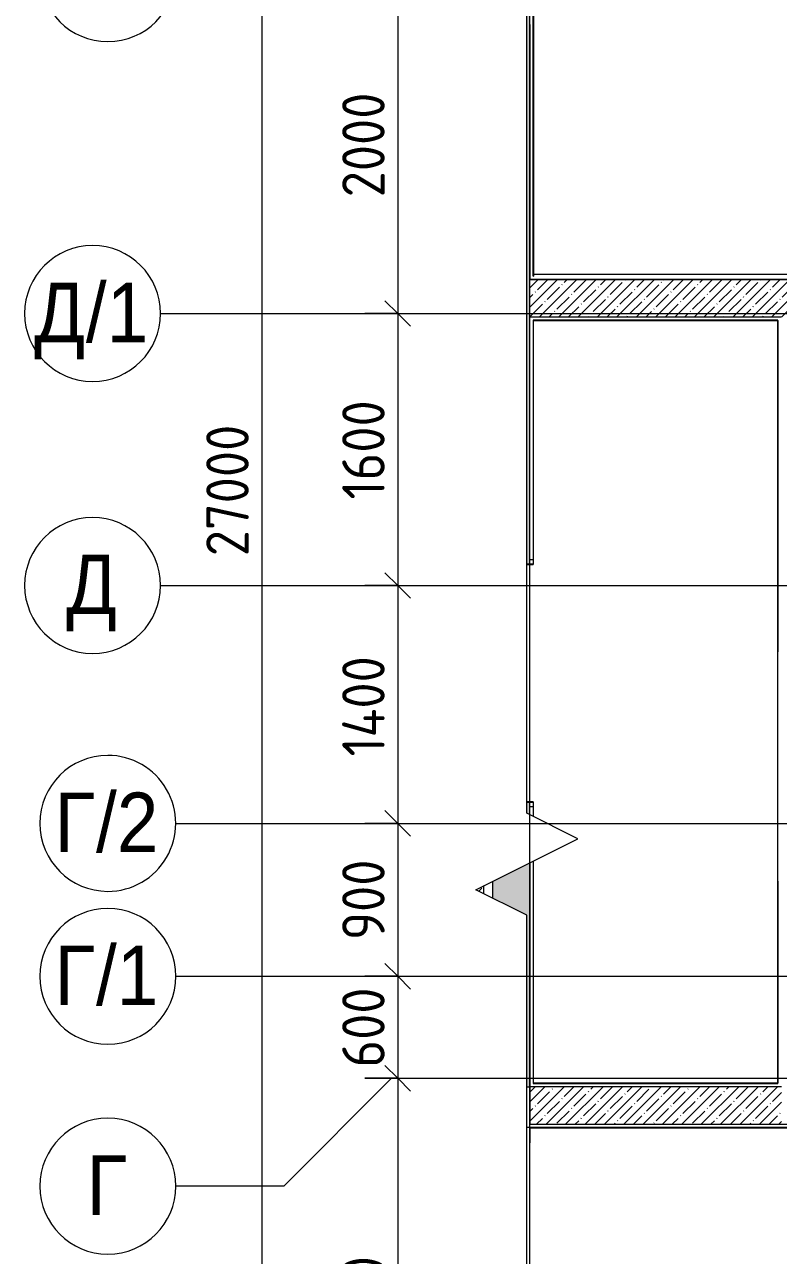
# Model space of a CAD drawing. Header units: millimetres. Extents: x -7229 to 200285, y -8553 to 29000.
# Drawn here: x 131943 to 136378, y 9458 to 16700 of the extents above; entities that cross this region are included whole.
import ezdxf

# ---------------------------------------------------------------- set-up
doc = ezdxf.new("R2010")
doc.units = ezdxf.units.MM
doc.linetypes.add('Осевая', pattern=[15875, 3175, -2381.25, 7937.5, -2381.25])
for name, color, linetype, lineweight in [('A-ANNO-DIMS', 7, 'Continuous', 9), ('A-ANNO-DIMS-100', 7, 'Continuous', 9), ('A-DETL-GENF', 7, 'Continuous', 9), ('I-WALL-7', 7, 'Continuous', 9), ('S-STRS-MBND-2', 7, 'Continuous', 9), ('Оси', 7, 'Continuous', 9), ('Оси-1', 7, 'Continuous', 20), ('Оси-2', 7, 'Осевая', 9)]:
    doc.layers.add(name, color=color, linetype=linetype, lineweight=lineweight)
doc.layers.add('A-FLOR-3', color=7, linetype='Continuous', lineweight=9, true_color=0xaaaaaa)
doc.styles.add('Arial_1', font='arial.ttf', dxfattribs={"width": 0.9, "height": 350})
doc.styles.add('ISOCPEUR_1', font='isocpeur.ttf', dxfattribs={"width": 0.9, "height": 250})
doc.dimstyles.new('ISO-2_5_0_9К_БОЛЬШОЙ', dxfattribs={"dimscale": 304.8, "dimtxt": 248.995294, "dimasz": 0.492126, "dimexe": 0.393701, "dimexo": 0.984252, "dimgap": 0, "dimtad": 1, "dimdec": 0, "dimrnd": 10, "dimzin": 0, "dimdsep": 46, "dimtxsty": 'ISOCPEUR_1', "dimblk1": 'OBLIQUE', "dimblk2": 'OBLIQUE', "dimsah": 1, "dimcen": 0.09, "dimdle": 0.393701, "dimazin": 0, "dimtfac": 1, "dimtdec": 4, "dimtix": 1, "dimtmove": 0, "dimatfit": 3, "dimfxl": 1, "dimtvp": 1, "dimtolj": 1, "dimtzin": 0, "dimarcsym": 2})
doc.dimstyles.new('ISO-2_5_0_9К_БОЛЬШОЙ_1', dxfattribs={"dimscale": 304.8, "dimtxt": 248.995294, "dimasz": 0.492126, "dimexe": 0.393701, "dimexo": 0.984252, "dimgap": 0, "dimtad": 1, "dimdec": 0, "dimrnd": 10, "dimzin": 0, "dimdsep": 46, "dimtxsty": 'ISOCPEUR_1', "dimblk1": 'OBLIQUE', "dimblk2": 'OBLIQUE', "dimsah": 1, "dimcen": 0.09, "dimdle": 0.393701, "dimazin": 0, "dimtfac": 1, "dimtdec": 4, "dimtix": 1, "dimtmove": 2, "dimatfit": 3, "dimfxl": 1, "dimtvp": 1, "dimtolj": 1, "dimtzin": 0, "dimarcsym": 2})
pattern_1 = [(45, (96155.96, 0), (-57.02463, 57.02463), []), (45, (96212.986, 0), (-57.02463, 57.02463), [100.806, -20.161, 3.353, -16.808])]

# ---------------------------------------------------------------- blocks, each defined once
blk = doc.blocks.new('DET_L_Линия разрыва - М100-30654842-План монтажа зашивок 1 этажа  в осях 12-23 лист 1')
at = {"layer": 'A-DETL-GENF'}
for p, q in [((11889.9, 300), (11739.9, 0)), ((12189.9, -300), (11889.9, 300)), ((11739.9, 0), (0, 0)), ((12339.9, 0), (12189.9, -300)), ((24079.7, 0), (12339.9, 0))]:
    blk.add_line(p, q, dxfattribs=at)
blk = doc.blocks.new('Ось сетки - D8-29747960-План монтажа зашивок 1 этажа  в осях 12-23 лист 1')
at = {"layer": 'Оси-1'}
for start, end in [(360, 180), (180, 360)]:
    blk.add_arc((0, 0), 4, start, end, dxfattribs=at)
blk = doc.blocks.new('DIMBLOCK23-План монтажа зашивок 1 этажа  в осях 12-23 лист 1')
at = {"layer": 'A-ANNO-DIMS-100', "lineweight": 20}
for p, q in [((134138.1, 17000), (134063.1, 17075)), ((134138.1, 17000), (134213.1, 16925)), ((134138.1, 15000), (134063.1, 15075)), ((134138.1, 15000), (134213.1, 14925))]:
    blk.add_line(p, q, dxfattribs=at)
at = {"layer": 'A-ANNO-DIMS-100'}
for p, q in [((133944.2, 17000), (134258.1, 17000)), ((134138.1, 17000), (133944.2, 17000)), ((134138.1, 17000), (134138.1, 15000)), ((133944.2, 15000), (134258.1, 15000)), ((134138.1, 15000), (133944.2, 15000))]:
    blk.add_line(p, q, dxfattribs=at)
at = {"layer": 'A-ANNO-DIMS-100', "color": 0, "insert": (133811.5, 15684), "char_height": 250, "width": 758.478, "attachment_point": 1, "rotation": 90, "line_spacing_factor": 1.149209, "style": 'ISOCPEUR_1'}
blk.add_mtext('2000', dxfattribs=at)
blk = doc.blocks.new('_Oblique')
at = {"color": 0, "linetype": 'ByBlock', "lineweight": -2}
blk.add_line((-0.5, -0.5), (0.5, 0.5), dxfattribs=at)
blk = doc.blocks.new('DIMBLOCK24-План монтажа зашивок 1 этажа  в осях 12-23 лист 1')
at = {"layer": 'A-ANNO-DIMS-100', "lineweight": 20}
for p, q in [((134138.1, 15000), (134063.1, 15075)), ((134138.1, 15000), (134213.1, 14925)), ((134138.1, 13400), (134063.1, 13475)), ((134138.1, 13400), (134213.1, 13325))]:
    blk.add_line(p, q, dxfattribs=at)
at = {"layer": 'A-ANNO-DIMS-100'}
for p, q in [((133944.2, 15000), (134258.1, 15000)), ((134138.1, 15000), (133944.2, 15000)), ((134138.1, 15000), (134138.1, 13400)), ((133944.2, 13400), (134258.1, 13400)), ((134138.1, 13400), (133944.2, 13400))]:
    blk.add_line(p, q, dxfattribs=at)
at = {"layer": 'A-ANNO-DIMS-100', "color": 0, "insert": (133811.5, 13905.5), "char_height": 250, "width": 706.764, "attachment_point": 1, "rotation": 90, "line_spacing_factor": 1.149209, "style": 'ISOCPEUR_1'}
blk.add_mtext('1600', dxfattribs=at)
blk = doc.blocks.new('DIMBLOCK25-План монтажа зашивок 1 этажа  в осях 12-23 лист 1')
at = {"layer": 'A-ANNO-DIMS-100', "lineweight": 20}
for p, q in [((134138.1, 13400), (134063.1, 13475)), ((134138.1, 13400), (134213.1, 13325)), ((134138.1, 12000), (134063.1, 12075)), ((134138.1, 12000), (134213.1, 11925))]:
    blk.add_line(p, q, dxfattribs=at)
at = {"layer": 'A-ANNO-DIMS-100'}
for p, q in [((133944.2, 13400), (134258.1, 13400)), ((134138.1, 13400), (133944.2, 13400)), ((134138.1, 13400), (134138.1, 12000)), ((133944.2, 12000), (134258.1, 12000)), ((134138.1, 12000), (133944.2, 12000))]:
    blk.add_line(p, q, dxfattribs=at)
at = {"layer": 'A-ANNO-DIMS-100', "color": 0, "insert": (133811.5, 12393.5), "char_height": 250, "width": 735.494, "attachment_point": 1, "rotation": 90, "line_spacing_factor": 1.149209, "style": 'ISOCPEUR_1'}
blk.add_mtext('1400', dxfattribs=at)
blk = doc.blocks.new('DIMBLOCK26-План монтажа зашивок 1 этажа  в осях 12-23 лист 1')
at = {"layer": 'A-ANNO-DIMS-100', "lineweight": 20}
for p, q in [((134138.1, 12000), (134063.1, 12075)), ((134138.1, 12000), (134213.1, 11925)), ((134138.1, 11100), (134063.1, 11175)), ((134138.1, 11100), (134213.1, 11025))]:
    blk.add_line(p, q, dxfattribs=at)
at = {"layer": 'A-ANNO-DIMS-100'}
for p, q in [((133944.2, 12000), (134258.1, 12000)), ((134138.1, 12000), (133944.2, 12000)), ((134138.1, 12000), (134138.1, 11100)), ((133944.2, 11100), (134258.1, 11100)), ((134138.1, 11100), (133944.2, 11100))]:
    blk.add_line(p, q, dxfattribs=at)
at = {"layer": 'A-ANNO-DIMS-100', "color": 0, "insert": (133811.5, 11313), "char_height": 250, "width": 568.858, "attachment_point": 1, "rotation": 90, "line_spacing_factor": 1.149209, "style": 'ISOCPEUR_1'}
blk.add_mtext('900', dxfattribs=at)
blk = doc.blocks.new('DIMBLOCK27-План монтажа зашивок 1 этажа  в осях 12-23 лист 1')
at = {"layer": 'A-ANNO-DIMS-100', "lineweight": 20}
for p, q in [((134138.1, 11100), (134063.1, 11175)), ((134138.1, 11100), (134213.1, 11025)), ((134138.1, 10500), (134063.1, 10575)), ((134138.1, 10500), (134213.1, 10425))]:
    blk.add_line(p, q, dxfattribs=at)
at = {"layer": 'A-ANNO-DIMS-100'}
for p, q in [((133944.2, 11100), (134258.1, 11100)), ((134138.1, 11100), (133944.2, 11100)), ((134138.1, 11100), (134138.1, 10500)), ((133944.2, 10500), (134258.1, 10500)), ((134138.1, 10500), (133944.2, 10500))]:
    blk.add_line(p, q, dxfattribs=at)
at = {"layer": 'A-ANNO-DIMS-100', "color": 0, "insert": (133811.5, 10563), "char_height": 250, "width": 568.858, "attachment_point": 1, "rotation": 90, "line_spacing_factor": 1.149209, "style": 'ISOCPEUR_1'}
blk.add_mtext('600', dxfattribs=at)
blk = doc.blocks.new('DIMBLOCK28-План монтажа зашивок 1 этажа  в осях 12-23 лист 1')
at = {"layer": 'A-ANNO-DIMS-100', "lineweight": 20}
for p, q in [((134138.1, 10500), (134063.1, 10575)), ((134138.1, 10500), (134213.1, 10425)), ((134138.1, 7800), (134063.1, 7875)), ((134138.1, 7800), (134213.1, 7725))]:
    blk.add_line(p, q, dxfattribs=at)
at = {"layer": 'A-ANNO-DIMS-100'}
for p, q in [((133944.2, 10500), (134258.1, 10500)), ((134138.1, 10500), (133944.2, 10500)), ((134138.1, 10500), (134138.1, 7800)), ((133944.2, 7800), (134258.1, 7800)), ((134138.1, 7800), (133944.2, 7800))]:
    blk.add_line(p, q, dxfattribs=at)
at = {"layer": 'A-ANNO-DIMS-100', "color": 0, "insert": (133811.5, 8834), "char_height": 250, "width": 758.478, "attachment_point": 1, "rotation": 90, "line_spacing_factor": 1.149209, "style": 'ISOCPEUR_1'}
blk.add_mtext('2700', dxfattribs=at)
blk = doc.blocks.new('DIMBLOCK31-План монтажа зашивок 1 этажа  в осях 12-23 лист 1')
at = {"layer": 'A-ANNO-DIMS-100'}
for p, q in [((133338.1, 27120), (133338.1, -120)), ((133144.2, 27000), (133458.1, 27000)), ((133338.1, 27000), (133144.2, 27000)), ((133144.2, 0), (133458.1, 0)), ((133338.1, 0), (133144.2, 0))]:
    blk.add_line(p, q, dxfattribs=at)
at = {"layer": 'A-ANNO-DIMS-100', "lineweight": 20}
for p, q in [((133338.1, 27000), (133263.1, 27075)), ((133338.1, 27000), (133413.1, 26925)), ((133338.1, 0), (133263.1, 75)), ((133338.1, 0), (133413.1, -75))]:
    blk.add_line(p, q, dxfattribs=at)
at = {"layer": 'A-ANNO-DIMS-100', "color": 0, "insert": (133011.5, 13572), "char_height": 250, "width": 948.097, "attachment_point": 1, "rotation": 90, "line_spacing_factor": 1.149209, "style": 'ISOCPEUR_1'}
blk.add_mtext('27000', dxfattribs=at)

msp = doc.modelspace()

# ---------------------------------------------------------------- hatches: boundary and pattern name
at = {"layer": 'I-WALL-7'}
h = msp.add_hatch(dxfattribs=at)
h.set_pattern_fill('FP_117', color=256, style=0, pattern_type=2)
h.set_pattern_definition(pattern_1)
h.paths.add_polyline_path([(134916, 10450), (134916, 11768.5), (134696, 11658.5), (134696, 11561.2), (134898.6, 11459.9), (134898.6, 10450)])
h.paths.add_polyline_path([(134916, 12051.2), (134916, 12125), (134898.6, 12125), (134898.6, 12059.9)])
h.paths.add_polyline_path([(134910.4, 13525), (134916, 13525), (134916, 21575.3), (134898.6, 21575.3), (134898.6, 13525)])
h.paths.add_polyline_path([(134916, 22975.3), (134916, 23420.3), (134898.6, 23420.3), (134898.6, 22975.3)])
h = msp.add_hatch(dxfattribs=at)
h.set_pattern_fill('FP_117', color=256, style=0, pattern_type=2)
h.set_pattern_definition(pattern_1)
h.paths.add_polyline_path([(134916, 14980), (138536, 14980), (138536, 15200), (134916, 15200), (134916, 15192.7)])
h = msp.add_hatch(dxfattribs=at)
h.set_pattern_fill('FP_117', color=256, style=0, pattern_type=2)
h.set_pattern_definition(pattern_1)
h.paths.add_polyline_path([(134646, 11586.2), (134646, 11633.5), (134598.6, 11609.9)])
h = msp.add_hatch(dxfattribs=at)
h.set_pattern_fill('FP_117', color=256, style=0, pattern_type=2)
h.set_pattern_definition(pattern_1)
h.paths.add_polyline_path([(136396, 10230), (136396, 10450), (134916, 10450), (134916, 10230), (136376, 10230)])

# ---------------------------------------------------------------- linework, layer by layer
at = {"layer": 'A-FLOR-3'}
for p, q in [((136376, 14960), (134936, 14960)), ((134936, 13550), (134916, 13550)), ((136376, 11660), (136376, 13010)), ((134916, 12100), (134936, 12100)), ((134936, 11778.5), (134936, 10470)), ((134936, 10470), (136376, 10470)), ((134916, 10210), (134898.6, 10210))]:
    msp.add_line(p, q, dxfattribs=at)
at = {"layer": 'I-WALL-7'}
for p, q in [((134916, 15200), (134916, 21520.3)), ((134936, 15220.5), (134936, 21575.3)), ((134937, 21575.3), (134937, 15220.5)), ((138295, 15230), (134936, 15230)), ((134936, 15220.5), (134937, 15220.5)), ((134937, 15231), (138295, 15231)), ((138316, 15200), (134916, 15200)), ((134916, 13525), (134916, 14980)), ((134916, 14980), (136396, 14980)), ((134936, 14960), (134936, 13524)), ((134937, 14959), (136375, 14959)), ((134937, 13525), (134937, 14959)), ((136375, 14959), (136375, 13010)), ((136376, 13010), (136376, 14960)), ((134937, 13525), (134898.6, 13525)), ((134898.6, 13524), (134936, 13524)), ((136375, 13010), (136376, 13010)), ((134936, 12126), (134898.6, 12126)), ((134898.6, 12125), (134937, 12125)), ((134916, 12051.2), (134916, 12125)), ((134936, 12126), (134936, 12041.2)), ((134937, 12040.7), (134937, 12125)), ((134916, 11768.5), (134916, 10230)), ((134937, 10471), (134937, 11779)), ((136376, 11660), (136375, 11660)), ((136375, 11660), (136375, 10471)), ((136376, 10470), (136376, 11660)), ((134646, 11586.2), (134646, 11633.5)), ((134696, 11658.5), (134696, 11561.2)), ((134898.6, 10450), (134916, 10450)), ((136396, 10450), (134916, 10450)), ((136375, 10471), (134937, 10471)), ((134916, 10230), (138536, 10230)), ((138556, 10210), (134916, 10210)), ((134916, 10210), (134916, 10120)), ((134917, 10209), (138557, 10209)), ((134917, 10120), (134917, 10209)), ((134916, 10120), (134917, 10120))]:
    msp.add_line(p, q, dxfattribs=at)
at = {"layer": 'S-STRS-MBND-2'}
for p, q in [((134916, 16700), (134916, 15200)), ((134916, 15200), (138316, 15200))]:
    msp.add_line(p, q, dxfattribs=at)
at = {"layer": 'Оси'}
for p, q in [((134916, 12700), (134916, 15200)), ((132742.6, 15000), (135242.6, 15000)), ((132742.6, 13400), (135242.6, 13400)), ((132832.1, 12000), (135332.1, 12000)), ((132832.1, 11100), (135332.1, 11100)), ((134102.1, 10500), (133467.1, 9865)), ((134102.1, 10500), (136602.1, 10500)), ((133467.1, 9865), (132832.1, 9865))]:
    msp.add_line(p, q, dxfattribs=at)
at = {"layer": 'Оси-2'}
for p, q in [((135242.6, 15000), (177756, 15000)), ((135242.6, 13400), (177756, 13400)), ((134916, 593.7), (134916, 12700)), ((135332.1, 12000), (138916, 12000)), ((135332.1, 11100), (178356, 11100))]:
    msp.add_line(p, q, dxfattribs=at)

# ---------------------------------------------------------------- block references
at = {"layer": 'A-DETL-GENF', "rotation": 270.0000000000003}
msp.add_blockref('DET_L_Линия разрыва - М100-30654842-План монтажа зашивок 1 этажа  в осях 12-23 лист 1', (134898.6, 23799.7), dxfattribs=at)
at = {"layer": 'Оси-1', "xscale": 99.99999999999993, "yscale": 99.99999999999993, "zscale": 99.99999999999993}
for p, rotation in [((132432.1, 17000), 269.9999999999994), ((132342.6, 15000), 269.9999999999994), ((132342.6, 13400), 269.9999999999994), ((132432.1, 12000), 269.9999999999995), ((132432.1, 11100), 269.9999999999994), ((132432.1, 9865), 269.9999999999994)]:
    msp.add_blockref('Ось сетки - D8-29747960-План монтажа зашивок 1 этажа  в осях 12-23 лист 1', p, dxfattribs=dict(at, rotation=rotation))

# ---------------------------------------------------------------- texts
at = {"layer": 'Оси', "char_height": 350, "attachment_point": 1, "style": 'Arial_1'}
for s, insert, width in [('\\fArial|b0|i0|c204|p34|;\\W.9;Д', (131999.5, 15181), 367.975), ('/1', (132303.1, 15181), 454.557), ('\\fArial|b0|i0|c204|p34|;\\W.9;Д', (132187.1, 13581), 367.975), ('\\fArial|b0|i0|c204|p34|;\\W.9;Г', (132118.7, 12181), 295.823), ('/2', (132362.8, 12181), 454.557), ('/1', (132362.8, 11281), 454.557), ('\\fArial|b0|i0|c204|p34|;\\W.9;Г', (132118.7, 11281), 295.823), ('\\fArial|b0|i0|c204|p34|;\\W.9;Г', (132306.3, 10046), 295.823)]:
    msp.add_mtext(s, dxfattribs=dict(at, insert=insert, width=width))

# ---------------------------------------------------------------- dimensions: what is measured, and where the dimension line sits
at = {"layer": 'A-ANNO-DIMS'}
dim = msp.add_linear_dim(base=(133338.1, 0), p1=(133444.2, 27000), p2=(133444.2, 0), angle=90, dimstyle='ISO-2_5_0_9К_БОЛЬШОЙ_1', override={"dimpost": '<>', "dimfxl": 26999.999823}, dxfattribs=at)
dim.commit()
dim.dimension.update_dxf_attribs({"geometry": 'DIMBLOCK31-План монтажа зашивок 1 этажа  в осях 12-23 лист 1', "text_midpoint": (133178.2, 14046), "dimtype": 160, "text_rotation": 90})
for base, p1, p2, override, picture, middle in [((134138.1, 15000), (134244.2, 17000), (134244.2, 15000), {"dimpost": '<>', "dimfxl": 2000.000075}, 'DIMBLOCK23-План монтажа зашивок 1 этажа  в осях 12-23 лист 1', (134013.1, 16000)), ((134138.1, 13400), (134244.2, 15000), (134244.2, 13400), {"dimpost": '<>', "dimfxl": 1600}, 'DIMBLOCK24-План монтажа зашивок 1 этажа  в осях 12-23 лист 1', (134013.1, 14200)), ((134138.1, 12000), (134244.2, 13400), (134244.2, 12000), {"dimpost": '<>', "dimfxl": 1399.999995}, 'DIMBLOCK25-План монтажа зашивок 1 этажа  в осях 12-23 лист 1', (134013.1, 12700)), ((134138.1, 11100), (134244.2, 12000), (134244.2, 11100), {"dimpost": '<>', "dimfxl": 900}, 'DIMBLOCK26-План монтажа зашивок 1 этажа  в осях 12-23 лист 1', (134013.1, 11550)), ((134138.1, 10500), (134244.2, 11100), (134244.2, 10500), {"dimpost": '<>', "dimfxl": 600}, 'DIMBLOCK27-План монтажа зашивок 1 этажа  в осях 12-23 лист 1', (134013.1, 10800)), ((134138.1, 7800), (134244.2, 10500), (134244.2, 7800), {"dimpost": '<>', "dimfxl": 2700}, 'DIMBLOCK28-План монтажа зашивок 1 этажа  в осях 12-23 лист 1', (134013.1, 9150))]:
    dim = msp.add_linear_dim(base=base, p1=p1, p2=p2, angle=90, dimstyle='ISO-2_5_0_9К_БОЛЬШОЙ', override=override, dxfattribs=at)
    dim.commit()
    dim.dimension.update_dxf_attribs({"geometry": picture, "text_midpoint": middle})

doc.saveas('drawing.dxf')
